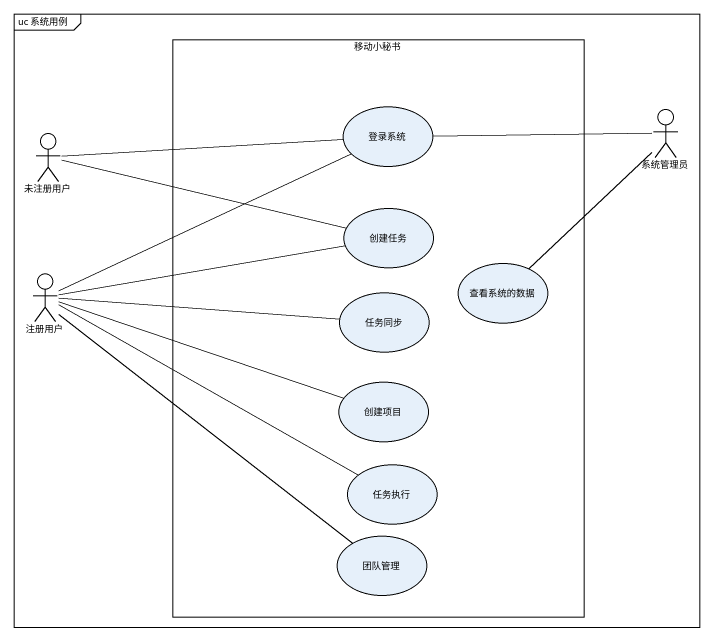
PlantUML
@startuml
mainframe uc 系统用例
rectangle 移动小秘书 {
  usecase 登录系统
  usecase 创建任务
  usecase 查看系统的数据
  usecase 任务同步
  usecase 创建项目
  usecase 任务执行
  usecase 团队管理
}
actor 系统管理员
actor 未注册用户
actor 注册用户
系统管理员 -left- 登录系统
系统管理员 -- 查看系统的数据
未注册用户 -right- 登录系统
未注册用户 -right- 创建任务
注册用户 -right- 登录系统
注册用户 -right- 创建任务
注册用户 -right- 任务同步
注册用户 -right- 创建项目
注册用户 -right- 任务执行
注册用户 -- 团队管理
@enduml
